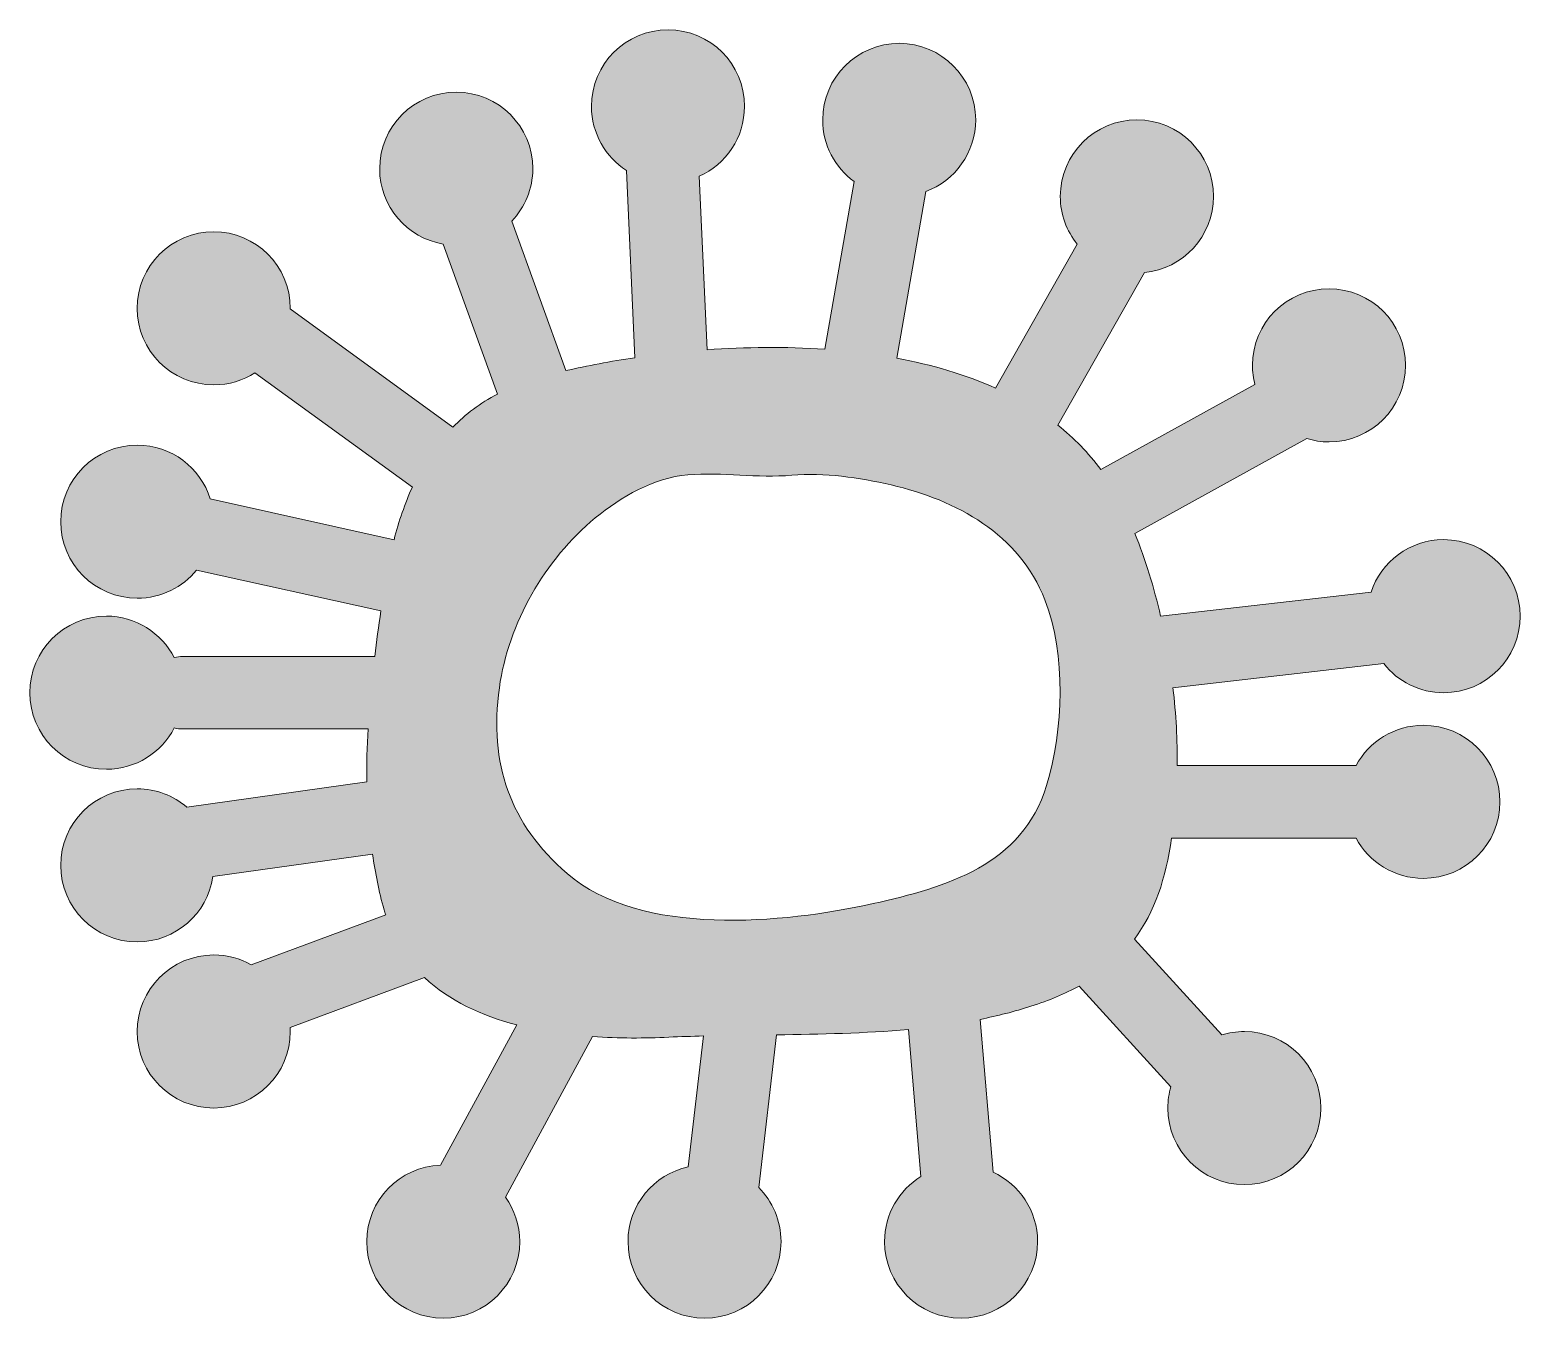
# Model space of a CAD drawing. Header units: inches. Extents: x 0 to 102, y 0 to 88.
import ezdxf

# ---------------------------------------------------------------- set-up
doc = ezdxf.new("R2010")
doc.units = ezdxf.units.IN
doc.header["$MEASUREMENT"] = 0
doc.layers.add('Layer 1', color=7, linetype='Continuous')

msp = doc.modelspace()

# ---------------------------------------------------------------- hatches: boundary and pattern name
at = {"layer": 'Layer 1', "true_color": 0xf9851c}
h = msp.add_hatch(color=30, dxfattribs=at)
h.dxf.hatch_style = 2
edge = h.paths.add_edge_path()
edge.add_spline(control_points=[(96.38, 42.62), (99.26, 42.62), (101.6, 44.95), (101.6, 47.84), (101.6, 50.72), (99.26, 53.05), (96.38, 53.05), (94.07, 53.05), (92.12, 51.55), (91.43, 49.47), (91.43, 49.47), (77.09, 47.83), (77.09, 47.83), (76.64, 49.79), (76.05, 51.7), (75.34, 53.47), (75.34, 53.47), (87.05, 59.94), (87.05, 59.94), (87.53, 59.79), (88.04, 59.71), (88.57, 59.71), (91.45, 59.71), (93.78, 62.05), (93.78, 64.93), (93.78, 67.81), (91.45, 70.14), (88.57, 70.14), (85.69, 70.14), (83.35, 67.81), (83.35, 64.93), (83.35, 64.48), (83.41, 64.04), (83.52, 63.63), (83.52, 63.63), (73.02, 57.82), (73.02, 57.82), (72.17, 58.97), (71.18, 59.97), (70.07, 60.85), (70.07, 60.85), (75.98, 71.25), (75.98, 71.25), (78.62, 71.5), (80.69, 73.73), (80.69, 76.44), (80.69, 79.32), (78.35, 81.66), (75.47, 81.66), (72.59, 81.66), (70.25, 79.32), (70.25, 76.44), (70.25, 75.21), (70.68, 74.08), (71.4, 73.19), (71.4, 73.19), (65.83, 63.38), (65.83, 63.38), (63.76, 64.31), (61.48, 64.97), (59.11, 65.41), (59.11, 65.41), (61.08, 76.77), (61.08, 76.77), (63.06, 77.51), (64.48, 79.41), (64.48, 81.66), (64.48, 84.54), (62.15, 86.87), (59.27, 86.87), (56.39, 86.87), (54.05, 84.54), (54.05, 81.66), (54.05, 79.93), (54.89, 78.4), (56.19, 77.45), (56.19, 77.45), (54.2, 66.02), (54.2, 66.02), (51.51, 66.21), (48.79, 66.17), (46.17, 65.99), (46.17, 65.99), (45.63, 77.81), (45.63, 77.81), (47.45, 78.62), (48.72, 80.45), (48.72, 82.57), (48.72, 85.46), (46.39, 87.79), (43.51, 87.79), (40.63, 87.79), (38.29, 85.46), (38.29, 82.57), (38.29, 80.74), (39.24, 79.13), (40.67, 78.2), (40.67, 78.2), (41.25, 65.45), (41.25, 65.45), (39.58, 65.2), (38, 64.9), (36.55, 64.57), (36.55, 64.57), (32.87, 74.76), (32.87, 74.76), (33.74, 75.69), (34.29, 76.94), (34.29, 78.33), (34.29, 81.21), (31.95, 83.54), (29.07, 83.54), (26.19, 83.54), (23.85, 81.21), (23.85, 78.33), (23.85, 75.75), (25.72, 73.61), (28.18, 73.19), (28.18, 73.19), (31.88, 62.97), (31.88, 62.97), (30.7, 62.35), (29.7, 61.6), (28.84, 60.72), (28.84, 60.72), (17.76, 68.78), (17.76, 68.78), (17.76, 68.79), (17.76, 68.8), (17.76, 68.81), (17.76, 71.69), (15.42, 74.03), (12.54, 74.03), (9.66, 74.03), (7.32, 71.69), (7.32, 68.81), (7.32, 65.93), (9.66, 63.6), (12.54, 63.6), (13.58, 63.6), (14.54, 63.9), (15.35, 64.42), (15.35, 64.42), (26.08, 56.63), (26.08, 56.63), (25.57, 55.51), (25.16, 54.31), (24.83, 53.04), (24.83, 53.04), (12.3, 55.83), (12.3, 55.83), (11.64, 57.95), (9.66, 59.49), (7.32, 59.49), (4.44, 59.49), (2.11, 57.15), (2.11, 54.27), (2.11, 51.39), (4.44, 49.06), (7.32, 49.06), (8.96, 49.06), (10.42, 49.81), (11.37, 50.98), (11.37, 50.98), (23.93, 48.19), (23.93, 48.19), (23.78, 47.15), (23.64, 46.12), (23.51, 45.09), (23.51, 45.09), (10.43, 45.09), (10.43, 45.09), (10.23, 45.09), (10.04, 45.06), (9.85, 45.01), (8.98, 46.69), (7.23, 47.84), (5.22, 47.84), (2.34, 47.84), (0, 45.5), (0, 42.62), (0, 39.74), (2.34, 37.4), (5.22, 37.4), (7.23, 37.4), (8.98, 38.55), (9.85, 40.22), (10.03, 40.18), (10.23, 40.15), (10.43, 40.15), (10.43, 40.15), (23.06, 40.15), (23.06, 40.15), (22.99, 38.95), (22.96, 37.74), (22.97, 36.54), (22.97, 36.54), (10.7, 34.83), (10.7, 34.83), (9.79, 35.6), (8.61, 36.07), (7.32, 36.07), (4.44, 36.07), (2.11, 33.74), (2.11, 30.85), (2.11, 27.97), (4.44, 25.64), (7.32, 25.64), (9.95, 25.64), (12.11, 27.57), (12.48, 30.09), (12.48, 30.09), (23.36, 31.61), (23.36, 31.61), (23.55, 30.35), (23.8, 29.09), (24.15, 27.83), (24.19, 27.71), (24.22, 27.6), (24.26, 27.49), (24.26, 27.49), (15.09, 24.08), (15.09, 24.08), (14.34, 24.5), (13.47, 24.75), (12.54, 24.75), (9.66, 24.75), (7.32, 22.41), (7.32, 19.53), (7.32, 16.65), (9.66, 14.32), (12.54, 14.32), (15.42, 14.32), (17.76, 16.65), (17.76, 19.53), (17.76, 19.62), (17.75, 19.71), (17.74, 19.8), (17.74, 19.8), (26.91, 23.21), (26.91, 23.21), (28.59, 21.63), (30.79, 20.61), (33.19, 19.99), (33.19, 19.99), (27.99, 10.42), (27.99, 10.42), (25.2, 10.32), (22.97, 8.03), (22.97, 5.22), (22.97, 2.34), (25.3, 0), (28.19, 0), (31.07, 0), (33.4, 2.34), (33.4, 5.22), (33.4, 6.35), (33.04, 7.39), (32.43, 8.24), (32.43, 8.24), (38.37, 19.19), (38.37, 19.19), (40.16, 19.06), (41.93, 19.07), (43.56, 19.15), (44.34, 19.18), (45.13, 19.21), (45.93, 19.23), (45.93, 19.23), (44.88, 10.31), (44.88, 10.31), (42.54, 9.8), (40.78, 7.72), (40.78, 5.22), (40.78, 2.34), (43.11, 0), (46, 0), (48.88, 0), (51.21, 2.34), (51.21, 5.22), (51.21, 6.65), (50.63, 7.96), (49.69, 8.9), (49.69, 8.9), (50.9, 19.31), (50.9, 19.31), (53.9, 19.35), (56.93, 19.41), (59.89, 19.67), (59.89, 19.67), (60.74, 9.65), (60.74, 9.65), (59.26, 8.73), (58.27, 7.09), (58.27, 5.22), (58.27, 2.34), (60.6, 0), (63.48, 0), (66.36, 0), (68.7, 2.34), (68.7, 5.22), (68.7, 7.32), (67.46, 9.12), (65.67, 9.95), (65.67, 9.95), (64.78, 20.36), (64.78, 20.36), (65.97, 20.6), (67.12, 20.89), (68.24, 21.25), (69.49, 21.65), (70.58, 22.11), (71.53, 22.63), (71.53, 22.63), (77.79, 15.77), (77.79, 15.77), (77.66, 15.31), (77.58, 14.82), (77.58, 14.32), (77.58, 11.44), (79.92, 9.1), (82.8, 9.1), (85.68, 9.1), (88.01, 11.44), (88.01, 14.32), (88.01, 17.2), (85.68, 19.53), (82.8, 19.53), (82.26, 19.53), (81.74, 19.45), (81.25, 19.3), (81.25, 19.3), (75.3, 25.83), (75.3, 25.83), (76.7, 27.69), (77.44, 29.98), (77.83, 32.71), (77.83, 32.71), (90.41, 32.71), (90.41, 32.71), (91.29, 31.08), (93.02, 29.97), (95, 29.97), (97.89, 29.97), (100.22, 32.3), (100.22, 35.18), (100.22, 38.06), (97.89, 40.4), (95, 40.4), (93.02, 40.4), (91.29, 39.29), (90.41, 37.65), (90.41, 37.65), (78.21, 37.65), (78.21, 37.65), (78.24, 39.37), (78.14, 41.16), (77.93, 42.96), (77.93, 42.96), (92.3, 44.6), (92.3, 44.6), (93.25, 43.39), (94.73, 42.62), (96.38, 42.62)], knot_values=[0, 0, 0, 0, 1, 1, 1, 2, 2, 2, 3, 3, 3, 4, 4, 4, 5, 5, 5, 6, 6, 6, 7, 7, 7, 8, 8, 8, 9, 9, 9, 10, 10, 10, 11, 11, 11, 12, 12, 12, 13, 13, 13, 14, 14, 14, 15, 15, 15, 16, 16, 16, 17, 17, 17, 18, 18, 18, 19, 19, 19, 20, 20, 20, 21, 21, 21, 22, 22, 22, 23, 23, 23, 24, 24, 24, 25, 25, 25, 26, 26, 26, 27, 27, 27, 28, 28, 28, 29, 29, 29, 30, 30, 30, 31, 31, 31, 32, 32, 32, 33, 33, 33, 34, 34, 34, 35, 35, 35, 36, 36, 36, 37, 37, 37, 38, 38, 38, 39, 39, 39, 40, 40, 40, 41, 41, 41, 42, 42, 42, 43, 43, 43, 44, 44, 44, 45, 45, 45, 46, 46, 46, 47, 47, 47, 48, 48, 48, 49, 49, 49, 50, 50, 50, 51, 51, 51, 52, 52, 52, 53, 53, 53, 54, 54, 54, 55, 55, 55, 56, 56, 56, 57, 57, 57, 58, 58, 58, 59, 59, 59, 60, 60, 60, 61, 61, 61, 62, 62, 62, 63, 63, 63, 64, 64, 64, 65, 65, 65, 66, 66, 66, 67, 67, 67, 68, 68, 68, 69, 69, 69, 70, 70, 70, 71, 71, 71, 72, 72, 72, 73, 73, 73, 74, 74, 74, 75, 75, 75, 76, 76, 76, 77, 77, 77, 78, 78, 78, 79, 79, 79, 80, 80, 80, 81, 81, 81, 82, 82, 82, 83, 83, 83, 84, 84, 84, 85, 85, 85, 86, 86, 86, 87, 87, 87, 88, 88, 88, 89, 89, 89, 90, 90, 90, 91, 91, 91, 92, 92, 92, 93, 93, 93, 94, 94, 94, 95, 95, 95, 96, 96, 96, 97, 97, 97, 98, 98, 98, 99, 99, 99, 100, 100, 100, 101, 101, 101, 102, 102, 102, 103, 103, 103, 104, 104, 104, 105, 105, 105, 106, 106, 106, 107, 107, 107, 108, 108, 108, 109, 109, 109, 110, 110, 110, 111, 111, 111, 112, 112, 112, 113, 113, 113, 114, 114, 114, 115, 115, 115, 116, 116, 116, 117, 117, 117, 118, 118, 118, 119, 119, 119, 120, 120, 120, 121, 121, 121, 121], degree=3, periodic=1)
edge = h.paths.add_edge_path()
edge.add_spline(control_points=[(69.31, 36.29), (67.67, 30.9), (62.5, 29.36), (57.49, 28.25), (51.4, 26.89), (41.62, 25.96), (36.63, 30.3), (32.73, 33.68), (31.29, 37.78), (32.01, 42.96), (32.63, 47.37), (35.11, 51.7), (38.55, 54.53), (40.3, 55.96), (42.55, 57.27), (44.85, 57.47), (47.22, 57.67), (49.61, 57.23), (51.95, 57.44), (54.16, 57.63), (56.53, 57.28), (58.71, 56.78), (63.19, 55.75), (67.44, 53.43), (69.2, 48.95), (70.65, 45.25), (70.46, 40.05), (69.31, 36.29)], knot_values=[0, 0, 0, 0, 1, 1, 1, 2, 2, 2, 3, 3, 3, 4, 4, 4, 5, 5, 5, 6, 6, 6, 7, 7, 7, 8, 8, 8, 9, 9, 9, 9], degree=3, periodic=1)

# ---------------------------------------------------------------- linework, layer by layer
at = {"layer": 'Layer 1', "lineweight": 0}
for points, knots in [([(96.38, 42.62), (99.26, 42.62), (101.6, 44.95), (101.6, 47.84), (101.6, 50.72), (99.26, 53.05), (96.38, 53.05), (94.07, 53.05), (92.12, 51.55), (91.43, 49.47), (91.43, 49.47), (77.09, 47.83), (77.09, 47.83), (76.64, 49.79), (76.05, 51.7), (75.34, 53.47), (75.34, 53.47), (87.05, 59.94), (87.05, 59.94), (87.53, 59.79), (88.04, 59.71), (88.57, 59.71), (91.45, 59.71), (93.78, 62.05), (93.78, 64.93), (93.78, 67.81), (91.45, 70.14), (88.57, 70.14), (85.69, 70.14), (83.35, 67.81), (83.35, 64.93), (83.35, 64.48), (83.41, 64.04), (83.52, 63.63), (83.52, 63.63), (73.02, 57.82), (73.02, 57.82), (72.17, 58.97), (71.18, 59.97), (70.07, 60.85), (70.07, 60.85), (75.98, 71.25), (75.98, 71.25), (78.62, 71.5), (80.69, 73.73), (80.69, 76.44), (80.69, 79.32), (78.35, 81.66), (75.47, 81.66), (72.59, 81.66), (70.25, 79.32), (70.25, 76.44), (70.25, 75.21), (70.68, 74.08), (71.4, 73.19), (71.4, 73.19), (65.83, 63.38), (65.83, 63.38), (63.76, 64.31), (61.48, 64.97), (59.11, 65.41), (59.11, 65.41), (61.08, 76.77), (61.08, 76.77), (63.06, 77.51), (64.48, 79.41), (64.48, 81.66), (64.48, 84.54), (62.15, 86.87), (59.27, 86.87), (56.39, 86.87), (54.05, 84.54), (54.05, 81.66), (54.05, 79.93), (54.89, 78.4), (56.19, 77.45), (56.19, 77.45), (54.2, 66.02), (54.2, 66.02), (51.51, 66.21), (48.79, 66.17), (46.17, 65.99), (46.17, 65.99), (45.63, 77.81), (45.63, 77.81), (47.45, 78.62), (48.72, 80.45), (48.72, 82.57), (48.72, 85.46), (46.39, 87.79), (43.51, 87.79), (40.63, 87.79), (38.29, 85.46), (38.29, 82.57), (38.29, 80.74), (39.24, 79.13), (40.67, 78.2), (40.67, 78.2), (41.25, 65.45), (41.25, 65.45), (39.58, 65.2), (38, 64.9), (36.55, 64.57), (36.55, 64.57), (32.87, 74.76), (32.87, 74.76), (33.74, 75.69), (34.29, 76.94), (34.29, 78.33), (34.29, 81.21), (31.95, 83.54), (29.07, 83.54), (26.19, 83.54), (23.85, 81.21), (23.85, 78.33), (23.85, 75.75), (25.72, 73.61), (28.18, 73.19), (28.18, 73.19), (31.88, 62.97), (31.88, 62.97), (30.7, 62.35), (29.7, 61.6), (28.84, 60.72), (28.84, 60.72), (17.76, 68.78), (17.76, 68.78), (17.76, 68.79), (17.76, 68.8), (17.76, 68.81), (17.76, 71.69), (15.42, 74.03), (12.54, 74.03), (9.66, 74.03), (7.32, 71.69), (7.32, 68.81), (7.32, 65.93), (9.66, 63.6), (12.54, 63.6), (13.58, 63.6), (14.54, 63.9), (15.35, 64.42), (15.35, 64.42), (26.08, 56.63), (26.08, 56.63), (25.57, 55.51), (25.16, 54.31), (24.83, 53.04), (24.83, 53.04), (12.3, 55.83), (12.3, 55.83), (11.64, 57.95), (9.66, 59.49), (7.32, 59.49), (4.44, 59.49), (2.11, 57.15), (2.11, 54.27), (2.11, 51.39), (4.44, 49.06), (7.32, 49.06), (8.96, 49.06), (10.42, 49.81), (11.37, 50.98), (11.37, 50.98), (23.93, 48.19), (23.93, 48.19), (23.78, 47.15), (23.64, 46.12), (23.51, 45.09), (23.51, 45.09), (10.43, 45.09), (10.43, 45.09), (10.23, 45.09), (10.04, 45.06), (9.85, 45.01), (8.98, 46.69), (7.23, 47.84), (5.22, 47.84), (2.34, 47.84), (0, 45.5), (0, 42.62), (0, 39.74), (2.34, 37.4), (5.22, 37.4), (7.23, 37.4), (8.98, 38.55), (9.85, 40.22), (10.03, 40.18), (10.23, 40.15), (10.43, 40.15), (10.43, 40.15), (23.06, 40.15), (23.06, 40.15), (22.99, 38.95), (22.96, 37.74), (22.97, 36.54), (22.97, 36.54), (10.7, 34.83), (10.7, 34.83), (9.79, 35.6), (8.61, 36.07), (7.32, 36.07), (4.44, 36.07), (2.11, 33.74), (2.11, 30.85), (2.11, 27.97), (4.44, 25.64), (7.32, 25.64), (9.95, 25.64), (12.11, 27.57), (12.48, 30.09), (12.48, 30.09), (23.36, 31.61), (23.36, 31.61), (23.55, 30.35), (23.8, 29.09), (24.15, 27.83), (24.19, 27.71), (24.22, 27.6), (24.26, 27.49), (24.26, 27.49), (15.09, 24.08), (15.09, 24.08), (14.34, 24.5), (13.47, 24.75), (12.54, 24.75), (9.66, 24.75), (7.32, 22.41), (7.32, 19.53), (7.32, 16.65), (9.66, 14.32), (12.54, 14.32), (15.42, 14.32), (17.76, 16.65), (17.76, 19.53), (17.76, 19.62), (17.75, 19.71), (17.74, 19.8), (17.74, 19.8), (26.91, 23.21), (26.91, 23.21), (28.59, 21.63), (30.79, 20.61), (33.19, 19.99), (33.19, 19.99), (27.99, 10.42), (27.99, 10.42), (25.2, 10.32), (22.97, 8.03), (22.97, 5.22), (22.97, 2.34), (25.3, 0), (28.19, 0), (31.07, 0), (33.4, 2.34), (33.4, 5.22), (33.4, 6.35), (33.04, 7.39), (32.43, 8.24), (32.43, 8.24), (38.37, 19.19), (38.37, 19.19), (40.16, 19.06), (41.93, 19.07), (43.56, 19.15), (44.34, 19.18), (45.13, 19.21), (45.93, 19.23), (45.93, 19.23), (44.88, 10.31), (44.88, 10.31), (42.54, 9.8), (40.78, 7.72), (40.78, 5.22), (40.78, 2.34), (43.11, 0), (46, 0), (48.88, 0), (51.21, 2.34), (51.21, 5.22), (51.21, 6.65), (50.63, 7.96), (49.69, 8.9), (49.69, 8.9), (50.9, 19.31), (50.9, 19.31), (53.9, 19.35), (56.93, 19.41), (59.89, 19.67), (59.89, 19.67), (60.74, 9.65), (60.74, 9.65), (59.26, 8.73), (58.27, 7.09), (58.27, 5.22), (58.27, 2.34), (60.6, 0), (63.48, 0), (66.36, 0), (68.7, 2.34), (68.7, 5.22), (68.7, 7.32), (67.46, 9.12), (65.67, 9.95), (65.67, 9.95), (64.78, 20.36), (64.78, 20.36), (65.97, 20.6), (67.12, 20.89), (68.24, 21.25), (69.49, 21.65), (70.58, 22.11), (71.53, 22.63), (71.53, 22.63), (77.79, 15.77), (77.79, 15.77), (77.66, 15.31), (77.58, 14.82), (77.58, 14.32), (77.58, 11.44), (79.92, 9.1), (82.8, 9.1), (85.68, 9.1), (88.01, 11.44), (88.01, 14.32), (88.01, 17.2), (85.68, 19.53), (82.8, 19.53), (82.26, 19.53), (81.74, 19.45), (81.25, 19.3), (81.25, 19.3), (75.3, 25.83), (75.3, 25.83), (76.7, 27.69), (77.44, 29.98), (77.83, 32.71), (77.83, 32.71), (90.41, 32.71), (90.41, 32.71), (91.29, 31.08), (93.02, 29.97), (95, 29.97), (97.89, 29.97), (100.22, 32.3), (100.22, 35.18), (100.22, 38.06), (97.89, 40.4), (95, 40.4), (93.02, 40.4), (91.29, 39.29), (90.41, 37.65), (90.41, 37.65), (78.21, 37.65), (78.21, 37.65), (78.24, 39.37), (78.14, 41.16), (77.93, 42.96), (77.93, 42.96), (92.3, 44.6), (92.3, 44.6), (93.25, 43.39), (94.73, 42.62), (96.38, 42.62)], [0, 0, 0, 0, 1, 1, 1, 2, 2, 2, 3, 3, 3, 4, 4, 4, 5, 5, 5, 6, 6, 6, 7, 7, 7, 8, 8, 8, 9, 9, 9, 10, 10, 10, 11, 11, 11, 12, 12, 12, 13, 13, 13, 14, 14, 14, 15, 15, 15, 16, 16, 16, 17, 17, 17, 18, 18, 18, 19, 19, 19, 20, 20, 20, 21, 21, 21, 22, 22, 22, 23, 23, 23, 24, 24, 24, 25, 25, 25, 26, 26, 26, 27, 27, 27, 28, 28, 28, 29, 29, 29, 30, 30, 30, 31, 31, 31, 32, 32, 32, 33, 33, 33, 34, 34, 34, 35, 35, 35, 36, 36, 36, 37, 37, 37, 38, 38, 38, 39, 39, 39, 40, 40, 40, 41, 41, 41, 42, 42, 42, 43, 43, 43, 44, 44, 44, 45, 45, 45, 46, 46, 46, 47, 47, 47, 48, 48, 48, 49, 49, 49, 50, 50, 50, 51, 51, 51, 52, 52, 52, 53, 53, 53, 54, 54, 54, 55, 55, 55, 56, 56, 56, 57, 57, 57, 58, 58, 58, 59, 59, 59, 60, 60, 60, 61, 61, 61, 62, 62, 62, 63, 63, 63, 64, 64, 64, 65, 65, 65, 66, 66, 66, 67, 67, 67, 68, 68, 68, 69, 69, 69, 70, 70, 70, 71, 71, 71, 72, 72, 72, 73, 73, 73, 74, 74, 74, 75, 75, 75, 76, 76, 76, 77, 77, 77, 78, 78, 78, 79, 79, 79, 80, 80, 80, 81, 81, 81, 82, 82, 82, 83, 83, 83, 84, 84, 84, 85, 85, 85, 86, 86, 86, 87, 87, 87, 88, 88, 88, 89, 89, 89, 90, 90, 90, 91, 91, 91, 92, 92, 92, 93, 93, 93, 94, 94, 94, 95, 95, 95, 96, 96, 96, 97, 97, 97, 98, 98, 98, 99, 99, 99, 100, 100, 100, 101, 101, 101, 102, 102, 102, 103, 103, 103, 104, 104, 104, 105, 105, 105, 106, 106, 106, 107, 107, 107, 108, 108, 108, 109, 109, 109, 110, 110, 110, 111, 111, 111, 112, 112, 112, 113, 113, 113, 114, 114, 114, 115, 115, 115, 116, 116, 116, 117, 117, 117, 118, 118, 118, 119, 119, 119, 120, 120, 120, 121, 121, 121, 121]), ([(69.31, 36.29), (67.67, 30.9), (62.5, 29.36), (57.49, 28.25), (51.4, 26.89), (41.62, 25.96), (36.63, 30.3), (32.73, 33.68), (31.29, 37.78), (32.01, 42.96), (32.63, 47.37), (35.11, 51.7), (38.55, 54.53), (40.3, 55.96), (42.55, 57.27), (44.85, 57.47), (47.22, 57.67), (49.61, 57.23), (51.95, 57.44), (54.16, 57.63), (56.53, 57.28), (58.71, 56.78), (63.19, 55.75), (67.44, 53.43), (69.2, 48.95), (70.65, 45.25), (70.46, 40.05), (69.31, 36.29)], [0, 0, 0, 0, 1, 1, 1, 2, 2, 2, 3, 3, 3, 4, 4, 4, 5, 5, 5, 6, 6, 6, 7, 7, 7, 8, 8, 8, 9, 9, 9, 9])]:
    msp.add_open_spline(points, degree=3, knots=knots, dxfattribs=at)

doc.saveas('drawing.dxf')
